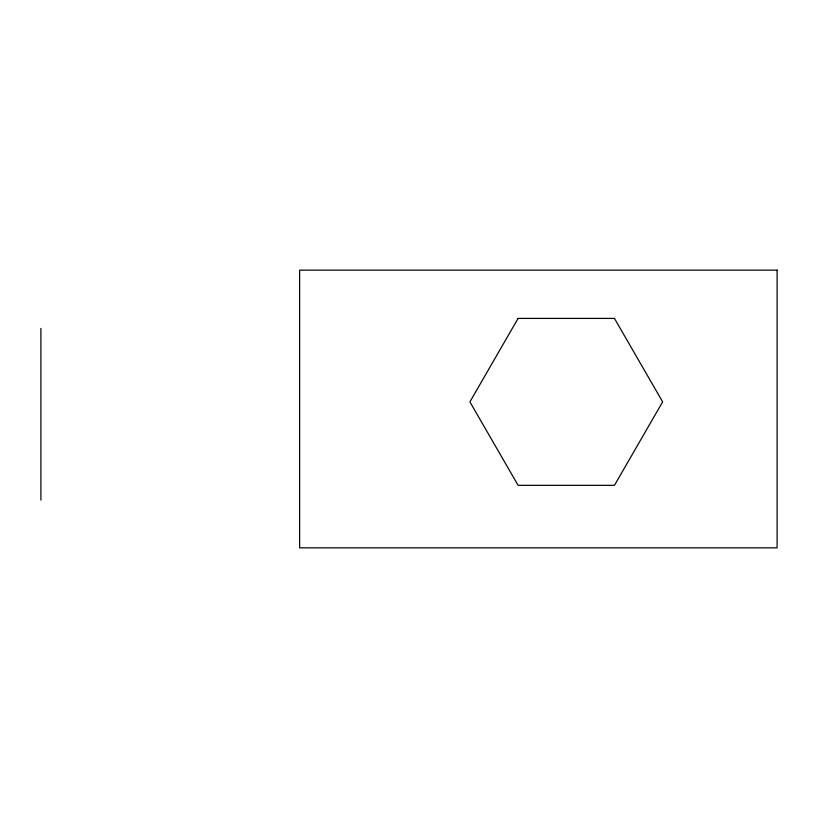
<?xml version="1.0" encoding="UTF-8"?>
<svg xmlns="http://www.w3.org/2000/svg" width="818" height="818" viewBox="0 0 818 818"><rect width="100%" height="100%" fill="white"/><g stroke="black" fill="none" stroke-linecap="round" stroke-linejoin="round"><path stroke-width="1.23" d="M40.9 328.417L40.9 500.115M518.091 318.417L469.91 401.873L518.091 485.33L614.461 485.33L662.641 401.873L614.461 318.417L518.091 318.417M777.1 270.144L299.623 270.144L299.623 547.855L777.1 547.855L777.1 270.144"/></g></svg>
